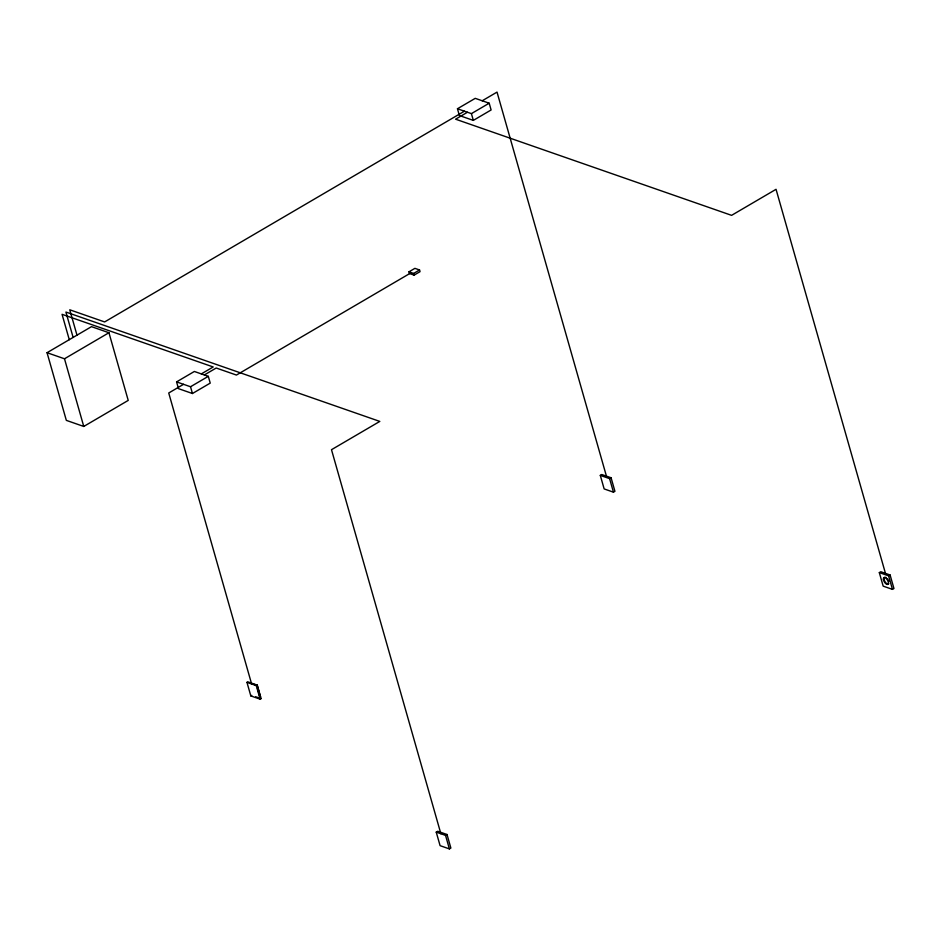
<?xml version="1.0" encoding="UTF-8"?>
<svg xmlns="http://www.w3.org/2000/svg" width="941" height="941" viewBox="0 0 941 941"><rect width="100%" height="100%" fill="white"/><g stroke="black" fill="none" stroke-linecap="round" stroke-linejoin="round"><path stroke-width="1.41" d="M457.455 108.756L475.24 98.346L489.191 103.204L491.108 109.968L473.335 120.389L459.384 115.531L457.455 108.756L471.406 113.626L489.191 103.204M47.05 352.699L91.5 326.656L108.944 332.738L128.223 400.407L83.761 426.449L66.329 420.368L47.05 352.699L64.494 358.78L108.944 332.738M464.431 111.191L104.627 321.94L69.752 309.789L76.986 335.161M482.215 100.781L497.024 92.1L606.427 476.134M467.454 112.25L455.597 119.189L731.592 215.348L776.043 189.306L885.446 573.351M176.567 381.893L194.352 371.472L208.302 376.329L210.231 383.105L192.446 393.514L178.496 388.657L176.567 381.893L190.517 386.751L208.302 376.329M183.542 384.316L168.733 392.997L251.623 683.989M201.327 373.906L213.184 366.955L62.047 314.306L69.281 339.677M204.35 374.953L216.207 368.013L236.438 375.059L411.299 272.631M408.97 271.831L414.899 268.35L419.545 269.973L420.027 271.667L414.099 275.137L409.453 273.513L408.97 271.831L413.617 273.443L419.545 269.973M246.965 682.366L247.859 681.849L257.164 685.095L261.01 698.622L260.128 699.151L250.824 695.905L246.965 682.366L256.27 685.613L257.164 685.095M600.299 475.381L601.781 474.523L611.074 477.757L614.932 491.296L613.45 492.167L604.146 488.92L600.299 475.381L609.592 478.628L611.074 477.757M256.752 685.86L257.34 685.518L260.622 697.022L260.022 697.363M250.824 695.905L251.718 695.387M436.236 832.126L437.718 831.256L447.022 834.502L450.868 848.041L449.386 848.9L440.094 845.665L436.236 832.126L445.54 835.373L447.022 834.502M879.317 572.599L880.8 571.728L890.092 574.975L893.95 588.501L892.468 589.372L883.164 586.137L879.317 572.599L888.61 575.845L890.092 574.975M249.436 682.766L257.34 685.518M255.705 696.775L261.01 698.622M888.61 575.845L892.468 589.372M609.592 478.628L613.45 492.167M471.406 113.626L473.335 120.389M413.617 273.443L414.099 275.137M445.54 835.373L449.386 848.9M440.882 833.75L331.491 449.704L379.799 421.415L65.905 312.047L73.127 337.419M190.517 386.751L192.446 393.514M257.481 688.424L259.669 696.093M256.27 685.613L260.128 699.151M64.494 358.78L83.761 426.449M888.81 583.608A3.893 1.823 59.6 0 1 885.222 582.056A3.893 1.823 59.6 0 1 884.481 577.303M885.516 577.256A3.893 1.823 59.6 0 1 886.151 577.586M887.445 578.821A3.893 1.823 59.6 0 1 888.01 579.656M888.48 580.55A3.893 1.823 59.6 0 1 888.81 581.456M883.399 579.327A3.893 1.823 59.6 0 0 887.422 584.467A3.893 1.823 59.6 0 0 886.857 579.174A3.893 1.823 59.6 0 0 883.399 579.327"/></g></svg>
